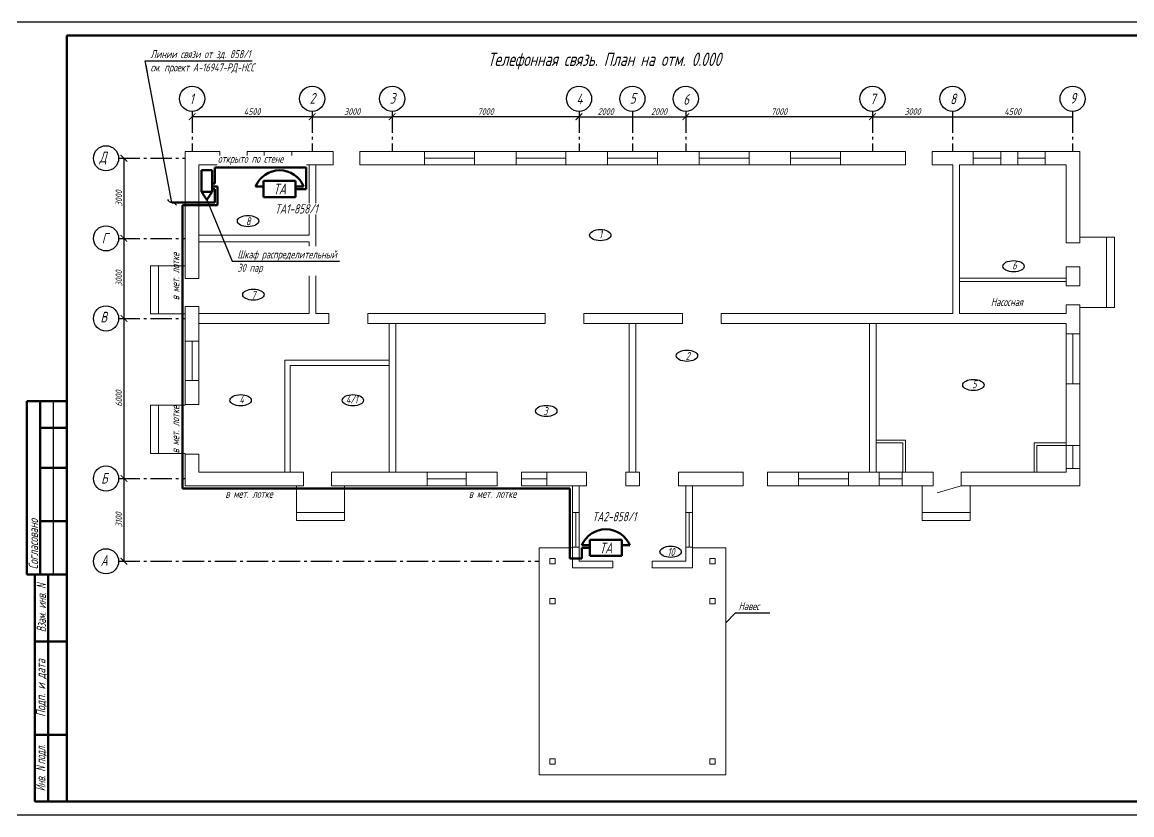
# Model space of a CAD drawing. Header units: millimetres. Extents: x 1036 to 3400, y 1190 to 1841.
# Drawn here: x 2509.5 to 2925.4, y 1543.9 to 1840.9 of the extents above; entities that cross this region are included whole.
import ezdxf
from ezdxf import colors
from ezdxf.entities.mleader import LeaderData, LeaderLine
from ezdxf.enums import TextEntityAlignment as Align
from ezdxf.math import Vec2, Vec3

# ---------------------------------------------------------------- set-up
doc = ezdxf.new("R2010")
doc.units = ezdxf.units.MM
doc.linetypes.add('gost6', pattern=[12, 8, -1.5, 1, -1.5])
for name, color, linetype, lineweight in [('Линия выноска', 137, 'Continuous', 25), ('Линия связи (Вновь)', 3, 'Continuous', 60), ('Осевая', 4, 'gost6', 25), ('Размерная', 4, 'Continuous', 25), ('Рамка толстая', 7, 'Continuous', 60), ('Рамка тонкая', 5, 'Continuous', 25), ('Связь', 84, 'Continuous', 50), ('Строительный', 251, 'Continuous', 13), ('Текст', 2, 'Continuous', 25), ('Штампы', 252, 'Continuous', 25)]:
    doc.layers.add(name, color=color, linetype=linetype, lineweight=lineweight)
doc.styles.add('Simplex', font='simplex.shx', dxfattribs={"width": 0.7, "oblique": 15})

# ---------------------------------------------------------------- blocks, each defined once
blk = doc.blocks.new('A$C7D080345')
at = {"layer": 'Рамка толстая'}
for p, q in [((20, 292), (20, 5)), ((625, 292), (20, 292)), ((20, 5), (625, 5))]:
    blk.add_line(p, q, dxfattribs=at)
at = {"layer": 'Рамка тонкая'}
for p, q in [((630, 297), (0, 297)), ((0, 0), (630, 0))]:
    blk.add_line(p, q, dxfattribs=at)
blk = doc.blocks.new('*T17')
at = {"layer": 'Штампы', "color": 0, "linetype": 'ByBlock', "lineweight": 60, "transparency": 16777216}
for p, q in [((0, 0), (0, 85)), ((0, 85), (12, 85)), ((5, 0), (5, 85)), ((12, 0), (12, 85)), ((0, 60), (12, 60)), ((0, 25), (12, 25)), ((0, 0), (12, 0))]:
    blk.add_line(p, q, dxfattribs=at)
at = {"layer": 'Штампы', "color": 2, "transparency": 16777216, "char_height": 3.5, "attachment_point": 5, "rotation": 90, "style": 'Simplex'}
for s, insert, width in [('{\\W0.6;Взам. инв. \\Q15;N}', (2.5, 72.5), 25), ('Подп. и дата', (2.5, 42.5), 35), ('{\\W0.6;Инв. \\Q15;N\\fArial|b0|i0|c0|p34;\\Q15; \\Fsimplex|c204;подл.}', (2.5, 12.5), 25)]:
    blk.add_mtext(s, dxfattribs=dict(at, insert=insert, width=width))
blk = doc.blocks.new('*T18')
at = {"layer": 'Штампы', "color": 0, "linetype": 'ByBlock', "lineweight": 60, "transparency": 16777216}
for p, q in [((0, 0), (0, 65)), ((0, 65), (15, 65)), ((5, 0), (5, 65)), ((15, 0), (15, 65)), ((5, 55), (15, 55)), ((5, 40), (15, 40)), ((5, 20), (15, 20)), ((0, 0), (15, 0))]:
    blk.add_line(p, q, dxfattribs=at)
at = {"layer": 'Штампы', "color": 5, "linetype": 'ByBlock', "lineweight": 25, "transparency": 16777216}
blk.add_line((10, 0), (10, 65), dxfattribs=at)
at = {"layer": 'Штампы', "color": 2, "transparency": 16777216, "insert": (2.5, 2), "char_height": 3.5, "width": 61, "attachment_point": 4, "rotation": 90, "style": 'Simplex'}
blk.add_mtext('Согласовано', dxfattribs=at)
blk = doc.blocks.new('_ArchTick')
at = {"color": 0, "linetype": 'ByBlock', "const_width": 0.15}
blk.add_lwpolyline([(-0.5, -0.5), (0.5, 0.5)], dxfattribs=at)
blk = doc.blocks.new('A$C79A038C6')
at = {"layer": 'Связь'}
for p, q in [((3, 6), (3, 0)), ((15, 6), (3, 6)), ((15, 0), (15, 6)), ((3, 4), (0, 4)), ((3, 0), (15, 0)), ((15, 4), (18, 4))]:
    blk.add_line(p, q, dxfattribs=at)
blk.add_arc((9, 0.25), 9.75, 22.6199, 157.3801, dxfattribs=at)
at = {"layer": 'Связь', "style": 'Simplex', "oblique": 15, "width": 0.7}
blk.add_text('ТА', height=4, dxfattribs=at).set_placement((9, 3), align=Align.MIDDLE_CENTER)
blk = doc.blocks.new('A$C19E7192F')
at = {"layer": 'Связь'}
for p, q in [((0, 4), (0, 0)), ((8, 4), (0, 4)), ((8, 0), (8, 4)), ((11, 2), (8, 4)), ((8, 0), (11, 2)), ((0, 0), (8, 0))]:
    blk.add_line(p, q, dxfattribs=at)
blk = doc.blocks.new('_Integral')
at = {"color": 0, "linetype": 'ByBlock', "lineweight": -2}
for centre, start, end in [((0.44, -0.09), 102, 168), ((-0.44, 0.09), 282, 348)]:
    blk.add_arc(centre, 0.454, start, end, dxfattribs=at)
blk = doc.blocks.new('_None')

msp = doc.modelspace()

# ---------------------------------------------------------------- linework, layer by layer
at = {"layer": 'Линия связи (Вновь)'}
for p, q in [((2581.76, 1780.41), (2581.76, 1786.41)), ((2581.76, 1786.41), (2616.01, 1786.41)), ((2616.01, 1778.41), (2616.01, 1786.41)), ((2580.76, 1780.41), (2581.76, 1780.41)), ((2580.76, 1779.41), (2582.76, 1779.41)), ((2581.76, 1778.41), (2580.76, 1778.41)), ((2581.76, 1773.41), (2581.76, 1778.41)), ((2582.76, 1779.41), (2582.76, 1772.41)), ((2612.01, 1778.41), (2616.01, 1778.41)), ((2565.66, 1773.41), (2581.76, 1773.41)), ((2582.76, 1772.41), (2569.66, 1772.41)), ((2569.66, 1772.41), (2569.66, 1666.21)), ((2569.66, 1666.21), (2714.76, 1666.21)), ((2714.76, 1666.21), (2714.76, 1639.91)), ((2719.26, 1639.91), (2719.26, 1643.91)), ((2719.26, 1643.91), (2722.26, 1643.91)), ((2714.76, 1639.91), (2719.26, 1639.91))]:
    msp.add_line(p, q, dxfattribs=at)
at = {"layer": 'Осевая'}
for p, q in [((2573.2, 1807.51), (2573.2, 1792.51)), ((2618.2, 1807.51), (2618.2, 1792.51)), ((2648.2, 1807.51), (2648.2, 1792.51)), ((2718.2, 1807.51), (2718.2, 1792.51)), ((2738.2, 1807.51), (2738.2, 1792.51)), ((2758.2, 1807.51), (2758.2, 1792.51)), ((2828.2, 1807.51), (2828.2, 1792.51)), ((2858.2, 1807.51), (2858.2, 1792.51)), ((2903.2, 1807.51), (2903.2, 1792.51)), ((2545.66, 1789.91), (2570.66, 1789.91)), ((2545.66, 1759.91), (2570.66, 1759.91)), ((2545.66, 1729.91), (2570.66, 1729.91)), ((2545.66, 1669.91), (2570.66, 1669.91)), ((2545.66, 1638.91), (2703.26, 1638.91))]:
    msp.add_line(p, q, dxfattribs=at)
at = {"layer": 'Размерная'}
for p, q in [((2618.2, 1805.51), (2573.2, 1805.51)), ((2618.2, 1805.51), (2648.2, 1805.51)), ((2718.2, 1805.51), (2648.2, 1805.51)), ((2718.2, 1805.51), (2738.2, 1805.51)), ((2738.2, 1805.51), (2758.2, 1805.51)), ((2828.2, 1805.51), (2758.2, 1805.51)), ((2828.2, 1805.51), (2858.2, 1805.51)), ((2858.2, 1805.51), (2903.2, 1805.51)), ((2547.66, 1789.91), (2547.66, 1759.91)), ((2547.66, 1759.91), (2547.66, 1729.91)), ((2547.66, 1729.91), (2547.66, 1669.91)), ((2547.66, 1669.91), (2547.66, 1638.91))]:
    msp.add_line(p, q, dxfattribs=at)
at = {"layer": 'Строительный', "ltscale": 100}
for p, q in [((2570.66, 1744.91), (2570.66, 1792.51)), ((2570.66, 1792.51), (2583.56, 1792.51)), ((2583.56, 1792.51), (2583.56, 1790.95)), ((2593.86, 1792.51), (2610.56, 1792.51)), ((2593.86, 1792.51), (2593.86, 1790.95)), ((2600.26, 1792.51), (2600.26, 1790.95)), ((2610.56, 1792.51), (2626.01, 1792.51)), ((2610.56, 1792.51), (2610.56, 1790.95)), ((2626.01, 1792.51), (2626.01, 1787.41)), ((2636.01, 1792.51), (2840.51, 1792.51)), ((2636.01, 1792.51), (2636.01, 1787.41)), ((2660.31, 1792.51), (2660.31, 1787.41)), ((2679.01, 1792.51), (2679.01, 1787.41)), ((2694.61, 1792.51), (2694.61, 1787.41)), ((2713.31, 1792.51), (2713.31, 1787.41)), ((2728.91, 1792.51), (2728.91, 1787.41)), ((2747.61, 1792.51), (2747.61, 1787.41)), ((2763.21, 1792.51), (2763.21, 1787.41)), ((2781.91, 1792.51), (2781.91, 1787.41)), ((2797.51, 1792.51), (2797.51, 1787.41)), ((2816.21, 1792.51), (2816.21, 1787.41)), ((2840.51, 1792.51), (2840.51, 1787.41)), ((2850.51, 1792.51), (2905.86, 1792.51)), ((2850.51, 1792.51), (2850.51, 1787.41)), ((2850.51, 1792.26), (2850.76, 1792.51)), ((2865.96, 1792.51), (2865.96, 1787.41)), ((2876.26, 1792.51), (2876.26, 1787.41)), ((2882.66, 1792.51), (2882.66, 1787.41)), ((2892.96, 1792.51), (2892.96, 1787.41)), ((2905.86, 1792.51), (2905.86, 1758.23)), ((2660.31, 1789.96), (2679.01, 1789.96)), ((2694.61, 1789.96), (2713.31, 1789.96)), ((2728.91, 1789.96), (2747.61, 1789.96)), ((2763.21, 1789.96), (2781.91, 1789.96)), ((2797.51, 1789.96), (2816.21, 1789.96)), ((2865.96, 1789.96), (2876.26, 1789.96)), ((2882.66, 1789.96), (2892.96, 1789.96)), ((2575.76, 1787.41), (2582.62, 1787.41)), ((2575.76, 1744.91), (2575.76, 1787.41)), ((2616.04, 1787.41), (2626.01, 1787.41)), ((2617.01, 1787.41), (2617.01, 1771.49)), ((2619.51, 1787.41), (2619.51, 1771.49)), ((2636.01, 1787.41), (2840.51, 1787.41)), ((2840.35, 1787.41), (2840.51, 1787.57)), ((2850.51, 1787.41), (2858.26, 1787.41)), ((2858.26, 1787.41), (2858.26, 1731.81)), ((2860.76, 1787.41), (2900.76, 1787.41)), ((2860.76, 1787.41), (2860.76, 1731.81)), ((2893.58, 1787.41), (2894.49, 1787.41)), ((2900.76, 1787.41), (2900.76, 1758.23)), ((2617.01, 1771.49), (2617.01, 1761.16)), ((2619.51, 1771.49), (2619.51, 1731.81)), ((2860.76, 1759.34), (2860.76, 1763.69)), ((2575.76, 1761.16), (2595.16, 1761.16)), ((2595.16, 1761.16), (2617.01, 1761.16)), ((2918.86, 1760.31), (2905.86, 1760.31)), ((2915.86, 1734.06), (2915.86, 1760.31)), ((2918.86, 1734.06), (2918.86, 1760.31)), ((2575.76, 1758.66), (2617.01, 1758.66)), ((2617.01, 1758.66), (2617.01, 1731.81)), ((2858.26, 1757.62), (2858.26, 1747.26)), ((2905.86, 1758.23), (2900.76, 1758.23)), ((2557.66, 1749.58), (2570.66, 1749.58)), ((2557.66, 1731.58), (2557.66, 1749.58)), ((2560.66, 1731.58), (2560.66, 1749.58)), ((2900.76, 1749.23), (2900.76, 1742.12)), ((2905.86, 1749.23), (2900.76, 1749.23)), ((2905.86, 1749.23), (2905.86, 1742.12)), ((2570.66, 1744.91), (2575.76, 1744.91)), ((2860.76, 1745.01), (2900.76, 1745.01)), ((2860.76, 1743.81), (2900.76, 1743.81)), ((2905.86, 1742.12), (2900.76, 1742.12)), ((2570.66, 1734.41), (2575.76, 1734.41)), ((2570.66, 1697.71), (2570.66, 1734.41)), ((2575.76, 1697.71), (2575.76, 1734.41)), ((2900.76, 1735.02), (2900.76, 1731.81)), ((2905.86, 1735.02), (2900.76, 1735.02)), ((2905.86, 1735.02), (2905.86, 1667.21)), ((2570.66, 1731.58), (2557.66, 1731.58)), ((2575.76, 1731.81), (2617.01, 1731.81)), ((2619.51, 1731.81), (2624.5, 1731.81)), ((2624.5, 1728.01), (2624.5, 1731.81)), ((2639, 1728.01), (2639, 1731.81)), ((2639, 1731.81), (2705.51, 1731.81)), ((2705.51, 1728.01), (2705.51, 1731.81)), ((2720.01, 1731.81), (2757.01, 1731.81)), ((2720.01, 1728.01), (2720.01, 1731.81)), ((2757.01, 1728.01), (2757.01, 1731.81)), ((2771.51, 1731.81), (2858.26, 1731.81)), ((2771.51, 1728.01), (2771.51, 1731.81)), ((2860.76, 1731.81), (2900.76, 1731.81)), ((2905.86, 1734.06), (2918.86, 1734.06)), ((2575.76, 1728.01), (2624.5, 1728.01)), ((2639, 1728.01), (2705.51, 1728.01)), ((2647.01, 1728.01), (2647.01, 1672.31)), ((2649.51, 1728.01), (2649.51, 1672.31)), ((2720.01, 1728.01), (2757.01, 1728.01)), ((2737.01, 1674.91), (2737.01, 1728.01)), ((2739.51, 1728.01), (2739.51, 1674.91)), ((2739.51, 1728.01), (2739.51, 1678.8)), ((2756.38, 1728.01), (2753.91, 1728.01)), ((2771.51, 1728.01), (2900.76, 1728.01)), ((2827.01, 1727.91), (2827.01, 1672.31)), ((2828.41, 1728.01), (2837.1, 1728.01)), ((2829.51, 1727.91), (2829.51, 1672.31)), ((2831.49, 1728.01), (2842.95, 1728.01)), ((2900.76, 1728.01), (2900.76, 1672.31)), ((2905.86, 1724.11), (2900.76, 1724.11)), ((2903.31, 1724.11), (2903.31, 1705.41)), ((2570.66, 1721.41), (2575.76, 1721.41)), ((2573.21, 1721.41), (2573.21, 1706.71)), ((2649.51, 1697.57), (2649.51, 1719.35)), ((2607.96, 1714.31), (2647.01, 1714.31)), ((2607.96, 1714.31), (2607.96, 1672.31)), ((2609.96, 1672.31), (2609.96, 1712.31)), ((2609.96, 1712.31), (2647.01, 1712.31)), ((2570.66, 1706.71), (2575.76, 1706.71)), ((2649.51, 1696.95), (2649.51, 1709.07)), ((2905.86, 1705.41), (2900.76, 1705.41)), ((2557.66, 1697.36), (2570.66, 1697.36)), ((2557.66, 1679.36), (2557.66, 1697.36)), ((2560.66, 1679.36), (2560.66, 1697.36)), ((2570.66, 1697.71), (2575.76, 1697.71)), ((2840.51, 1684.31), (2829.51, 1684.31)), ((2840.51, 1684.31), (2840.51, 1672.31)), ((2839.51, 1683.31), (2829.51, 1683.31)), ((2839.51, 1683.31), (2839.51, 1672.31)), ((2888.76, 1672.31), (2888.76, 1683.31)), ((2888.76, 1683.31), (2900.76, 1683.31)), ((2889.76, 1682.31), (2900.76, 1682.31)), ((2889.76, 1672.31), (2889.76, 1682.31)), ((2905.86, 1682.31), (2900.76, 1682.31)), ((2903.31, 1682.31), (2903.31, 1673.71)), ((2570.66, 1679.36), (2557.66, 1679.36)), ((2570.66, 1667.21), (2570.66, 1679.01)), ((2570.66, 1679.01), (2575.76, 1679.01)), ((2575.76, 1672.31), (2575.76, 1679.01)), ((2614.96, 1672.31), (2575.76, 1672.31)), ((2614.96, 1667.21), (2614.96, 1672.31)), ((2687.56, 1672.31), (2625.46, 1672.31)), ((2625.46, 1667.21), (2625.46, 1672.31)), ((2661.26, 1667.21), (2661.26, 1672.31)), ((2675.96, 1667.21), (2675.96, 1672.31)), ((2687.56, 1667.21), (2687.56, 1672.31)), ((2721.01, 1672.31), (2696.66, 1672.31)), ((2696.66, 1667.21), (2696.66, 1672.31)), ((2706.16, 1667.21), (2706.16, 1672.31)), ((2721.01, 1667.21), (2721.01, 1672.31)), ((2740.81, 1672.31), (2735.71, 1672.31)), ((2735.71, 1667.21), (2735.71, 1672.31)), ((2737.01, 1674.91), (2737.01, 1672.31)), ((2739.51, 1674.91), (2739.51, 1672.31)), ((2740.81, 1667.21), (2740.81, 1672.31)), ((2779.74, 1672.31), (2755.51, 1672.31)), ((2755.51, 1667.21), (2755.51, 1672.31)), ((2779.74, 1667.21), (2779.74, 1672.31)), ((2850.94, 1672.31), (2788.84, 1672.31)), ((2788.84, 1667.21), (2788.84, 1672.31)), ((2788.84, 1667.21), (2788.84, 1672.31)), ((2800.44, 1667.21), (2800.44, 1672.31)), ((2819.14, 1667.21), (2819.14, 1672.31)), ((2830.74, 1667.21), (2830.74, 1672.31)), ((2839.34, 1667.21), (2839.34, 1672.31)), ((2850.94, 1667.21), (2850.94, 1672.31)), ((2900.76, 1672.31), (2861.44, 1672.31)), ((2861.44, 1667.21), (2861.44, 1672.31)), ((2905.86, 1673.71), (2900.76, 1673.71)), ((2661.26, 1669.76), (2675.96, 1669.76)), ((2696.66, 1669.76), (2706.16, 1669.76)), ((2800.44, 1669.76), (2819.14, 1669.76)), ((2830.74, 1669.76), (2839.34, 1669.76)), ((2614.96, 1667.21), (2570.66, 1667.21)), ((2612.28, 1667.21), (2612.28, 1654.21)), ((2687.56, 1667.21), (2625.46, 1667.21)), ((2630.28, 1654.21), (2630.28, 1667.21)), ((2721.01, 1667.21), (2696.66, 1667.21)), ((2715.76, 1636.41), (2715.76, 1667.21)), ((2718.26, 1638.91), (2718.26, 1667.21)), ((2718.26, 1667.21), (2718.26, 1638.91)), ((2740.81, 1667.21), (2735.71, 1667.21)), ((2779.74, 1667.21), (2755.51, 1667.21)), ((2758.26, 1638.91), (2758.26, 1667.21)), ((2760.76, 1636.41), (2760.76, 1667.21)), ((2850.94, 1667.21), (2788.84, 1667.21)), ((2846.83, 1667.21), (2846.83, 1654.21)), ((2861.44, 1667.21), (2852.38, 1664.51)), ((2905.86, 1667.21), (2861.44, 1667.21)), ((2864.83, 1654.21), (2864.83, 1667.21)), ((2612.28, 1657.21), (2630.28, 1657.21)), ((2718.26, 1657.18), (2715.76, 1657.18)), ((2717.01, 1657.18), (2717.01, 1644.17)), ((2760.76, 1657.18), (2758.26, 1657.18)), ((2759.51, 1657.18), (2759.51, 1644.17)), ((2846.83, 1657.21), (2864.83, 1657.21)), ((2612.28, 1654.21), (2630.28, 1654.21)), ((2846.83, 1654.21), (2864.83, 1654.21)), ((2703.26, 1643.91), (2703.26, 1558.91)), ((2703.26, 1643.91), (2715.76, 1643.91)), ((2718.26, 1644.17), (2715.76, 1644.17)), ((2760.76, 1644.17), (2758.26, 1644.17)), ((2760.76, 1643.91), (2773.26, 1643.91)), ((2773.26, 1643.91), (2773.26, 1558.91)), ((2707.26, 1637.91), (2707.26, 1639.91)), ((2707.26, 1639.91), (2709.26, 1639.91)), ((2709.26, 1639.91), (2709.26, 1637.91)), ((2718.26, 1638.91), (2730.86, 1638.91)), ((2718.26, 1638.91), (2730.86, 1638.91)), ((2730.86, 1636.41), (2730.86, 1638.91)), ((2745.56, 1638.91), (2758.26, 1638.91)), ((2745.56, 1636.41), (2745.56, 1638.91)), ((2767.26, 1637.91), (2767.26, 1639.91)), ((2767.26, 1639.91), (2769.26, 1639.91)), ((2769.26, 1639.91), (2769.26, 1637.91)), ((2709.26, 1637.91), (2707.26, 1637.91)), ((2715.76, 1636.41), (2730.86, 1636.41)), ((2715.76, 1636.41), (2730.86, 1636.41)), ((2745.56, 1636.41), (2760.76, 1636.41)), ((2745.56, 1636.41), (2760.76, 1636.41)), ((2769.26, 1637.91), (2767.26, 1637.91)), ((2707.26, 1622.91), (2707.26, 1624.91)), ((2707.26, 1624.91), (2709.26, 1624.91)), ((2709.26, 1622.91), (2707.26, 1622.91)), ((2709.26, 1624.91), (2709.26, 1622.91)), ((2767.26, 1622.91), (2767.26, 1624.91)), ((2767.26, 1624.91), (2769.26, 1624.91)), ((2769.26, 1622.91), (2767.26, 1622.91)), ((2769.26, 1624.91), (2769.26, 1622.91)), ((2707.26, 1562.91), (2707.26, 1564.91)), ((2707.26, 1564.91), (2709.26, 1564.91)), ((2709.26, 1564.91), (2709.26, 1562.91)), ((2767.26, 1562.91), (2767.26, 1564.91)), ((2767.26, 1564.91), (2769.26, 1564.91)), ((2769.26, 1564.91), (2769.26, 1562.91)), ((2709.26, 1562.91), (2707.26, 1562.91)), ((2769.26, 1562.91), (2767.26, 1562.91)), ((2773.26, 1558.91), (2703.26, 1558.91))]:
    msp.add_line(p, q, dxfattribs=at)
at = {"layer": 'Текст', "ltscale": 100}
msp.add_lwpolyline([(2773.26, 1615.8), (2776.91, 1619.57), (2789.68, 1619.57)], dxfattribs=at)
for centre in [(2573.2, 1812.23), (2618.2, 1812.23), (2648.2, 1812.23), (2718.2, 1812.23), (2738.2, 1812.23), (2758.2, 1812.23), (2828.2, 1812.23), (2858.2, 1812.23), (2903.2, 1812.23), (2540.94, 1789.91), (2540.94, 1759.91), (2540.94, 1729.91), (2540.94, 1669.91), (2540.94, 1638.91)]:
    msp.add_circle(centre, 4.72, dxfattribs=at)
for centre in [(2594.16, 1766.38), (2726.15, 1761.12), (2881.05, 1749.47), (2596.15, 1738.81), (2758.66, 1715.93), (2866.02, 1704.98), (2591.37, 1699.26), (2633.45, 1699.26), (2705.93, 1695.24), (2752.52, 1642.46)]:
    msp.add_ellipse(centre, major_axis=(-4, 0), ratio=0.525, dxfattribs=at)

# ---------------------------------------------------------------- block references
for name, p in [('A$C7D080345', (2506.22, 1543.91)), ('*T18', (2511.22, 1633.91)), ('*T17', (2514.22, 1548.91))]:
    msp.add_blockref(name, p)
at = {"layer": 'Размерная', "xscale": 2.5, "yscale": 2.5, "zscale": 2.5}
for p, rotation in [((2573.2, 1805.51), 180), ((2648.2, 1805.51), 180), ((2758.2, 1805.51), 180), ((2547.66, 1789.91), 90), ((2547.66, 1759.91), 270), ((2547.66, 1729.91), 270), ((2547.66, 1669.91), 270), ((2547.66, 1638.91), 270)]:
    msp.add_blockref('_ArchTick', p, dxfattribs=dict(at, rotation=rotation))
for p in [(2618.2, 1805.51), (2718.2, 1805.51), (2828.2, 1805.51)]:
    msp.add_blockref('_ArchTick', p, dxfattribs=at)
at = {"layer": 'Связь', "rotation": 270}
msp.add_blockref('A$C19E7192F', (2576.76, 1785.41), dxfattribs=at)
at = {"layer": 'Связь'}
for p in [(2597.01, 1775.41), (2719.26, 1640.91)]:
    msp.add_blockref('A$C79A038C6', p, dxfattribs=at)

# ---------------------------------------------------------------- texts
at = {"layer": 'Размерная', "char_height": 2.5, "attachment_point": 5, "style": 'Simplex'}
for s, insert in [('4500', (2595.7, 1807.42)), ('3000', (2633.2, 1807.42)), ('7000', (2683.2, 1807.42)), ('2000', (2728.2, 1807.42)), ('2000', (2748.2, 1807.42)), ('7000', (2793.2, 1807.42)), ('3000', (2843.2, 1807.42)), ('4500', (2880.7, 1807.42))]:
    msp.add_mtext(s, dxfattribs=dict(at, insert=insert))
at = {"layer": 'Размерная', "char_height": 2.5, "attachment_point": 5, "rotation": 90, "style": 'Simplex'}
for s, insert in [('3000', (2545.75, 1774.91)), ('3000', (2545.75, 1744.91)), ('6000', (2545.75, 1699.91)), ('3100', (2545.75, 1654.41))]:
    msp.add_mtext(s, dxfattribs=dict(at, insert=insert))
at = {"layer": 'Текст', "ltscale": 100, "style": 'Simplex', "oblique": 15, "width": 0.7}
for s, height, p in [('1', 4, (2572.28, 1810.18)), ('2', 4, (2617.28, 1810.39)), ('3', 4, (2647.28, 1810.39)), ('4', 4, (2717.28, 1810.18)), ('5', 4, (2737.28, 1810.39)), ('6', 4, (2757.28, 1809.96)), ('7', 4, (2827.28, 1810.18)), ('8', 4, (2857.28, 1810.18)), ('9', 4, (2902.28, 1810.42)), ('Д', 4, (2538.49, 1788.4)), ('8', 3, (2593.34, 1764.81)), ('Г', 4, (2539.35, 1757.98)), ('1', 3, (2725.69, 1759.92)), ('6', 3, (2880.59, 1748.28)), ('7', 3, (2595.42, 1737.24)), ('Насосная', 3, (2872.56, 1734.57)), ('B', 4, (2538.84, 1728.4)), ('2', 3, (2758.15, 1714.3)), ('5', 3, (2865.56, 1703.78)), ('4', 3, (2590.9, 1698.06)), ('4/1', 3, (2630.81, 1698.06)), ('3', 3, (2704.8, 1693.68)), ('Б', 4, (2539.11, 1668.03)), ('в мет. лотке', 3, (2585.67, 1662.68)), ('в мет. лотке', 3, (2676.91, 1662.68)), ('10', 3, (2751.35, 1640.88)), ('А', 4, (2538.95, 1637.25)), ('Навес', 3, (2778.02, 1620.6))]:
    msp.add_text(s, height=height, dxfattribs=at).set_placement(p)
for p in [(2568.4, 1736.74), (2568.4, 1679.36)]:
    msp.add_text('в мет. лотке', height=3, rotation=90, dxfattribs=at).set_placement(p)
at = {"layer": 'Текст', "ltscale": 100, "insert": (2570.66, 1829.51), "char_height": 5, "width": 335.2, "attachment_point": 1, "style": 'Simplex'}
msp.add_mtext('\\pi113.30772;Телефонная связь. План на отм. 0.000', dxfattribs=at)

# ---------------------------------------------------------------- next in the draw order: texts
at = {"layer": 'Текст', "lineweight": 30, "char_height": 3.5, "attachment_point": 5, "style": 'Simplex', "bg_fill": 3, "box_fill_scale": 1.1, "bg_fill_color": 256, "bg_fill_transparency": 0}
for s, insert in [('ТА1-858/1', (2612.26, 1770.96)), ('ТА2-858/1', (2731.42, 1655.65))]:
    msp.add_mtext_dynamic_manual_height_columns(s, width=22.706, gutter_width=2253.66, heights=[0], dxfattribs=dict(at, insert=insert))

# ---------------------------------------------------------------- next in the draw order: leaders
at = {"layer": 'Линия выноска'}
ml = msp.add_multileader_mtext('Standard', dxfattribs=at)
ml.set_content('Линии связи от зд. 858/1\\Pсм. проект А-16947-РД-НСС', color=2, style='Simplex')
ml.set_leader_properties()
ml.set_arrow_properties(name='INTEGRAL')
ml.build(insert=Vec2(0, 0))
ml.multileader.update_dxf_attribs({"text_left_attachment_type": 6, "text_right_attachment_type": 6, "dogleg_length": 0})
ctx = ml.context
ctx.base_point, ctx.char_height, ctx.plane_origin = Vec3(2555.62, 1826.46), 3, Vec3(2570.94, 1806.04)
ctx.left_attachment, ctx.right_attachment = 6, 6
notes = []
notes.append((ctx, [(1, (1, 1, 0), (2555.62, 1826.46), (1, 0), 0, [(0, [(2565.66, 1773.41)], 0, [])])]))
ctx.mtext.insert, ctx.mtext.flow_direction = Vec3(2557.62, 1830.46), 5
ctx.mtext.has_bg_fill, ctx.mtext.bg_color, ctx.mtext.bg_scale_factor, ctx.mtext.bg_transparency, ctx.mtext.use_window_bg_color = 1, -1027028792, 1.5, 0, 1
for ctx, leaders in notes:
    for number, flags, end, landing, length, lines in leaders:
        leader = LeaderData()
        leader.index, (leader.has_last_leader_line, leader.has_dogleg_vector, leader.attachment_direction) = number, flags
        leader.last_leader_point, leader.dogleg_vector, leader.dogleg_length = Vec3(end), Vec3(landing), length
        for number, points, colour, breaks in lines:
            line = LeaderLine()
            line.index, line.vertices, line.color, line.breaks = number, Vec3.list(points), colors.encode_raw_color(colour), breaks
            leader.lines.append(line)
        ctx.leaders.append(leader)

# ---------------------------------------------------------------- next in the draw order: texts
at = {"layer": 'Текст', "ltscale": 100, "style": 'Simplex', "oblique": 15, "width": 0.7}
msp.add_text('открыто по стене', height=3, dxfattribs=at).set_placement((2582.84, 1788.24))

# ---------------------------------------------------------------- next in the draw order: leaders
at = {"layer": 'Линия выноска'}
ml = msp.add_multileader_mtext('Standard', dxfattribs=at)
ml.set_content('Шкаф распределительный\\P30 пар', color=2, style='Simplex')
ml.set_leader_properties()
ml.set_arrow_properties(name='NONE')
ml.build(insert=Vec2(0, 0))
ml.multileader.update_dxf_attribs({"text_left_attachment_type": 6, "text_right_attachment_type": 6, "dogleg_length": 0})
ctx = ml.context
ctx.base_point, ctx.char_height, ctx.plane_origin = Vec3(2588.19, 1751.39), 3, Vec3(2603.51, 1776.91)
ctx.left_attachment, ctx.right_attachment = 6, 6
notes = []
notes.append((ctx, [(1, (1, 1, 0), (2588.19, 1751.39), (1, 0), 0, [(0, [(2578.76, 1774.41)], 0, [])])]))
ctx.mtext.insert, ctx.mtext.flow_direction = Vec3(2590.19, 1755.39), 5
ctx.mtext.has_bg_fill, ctx.mtext.bg_color, ctx.mtext.bg_scale_factor, ctx.mtext.bg_transparency, ctx.mtext.use_window_bg_color = 1, -1027028792, 1.5, 0, 1
for ctx, leaders in notes:
    for number, flags, end, landing, length, lines in leaders:
        leader = LeaderData()
        leader.index, (leader.has_last_leader_line, leader.has_dogleg_vector, leader.attachment_direction) = number, flags
        leader.last_leader_point, leader.dogleg_vector, leader.dogleg_length = Vec3(end), Vec3(landing), length
        for number, points, colour, breaks in lines:
            line = LeaderLine()
            line.index, line.vertices, line.color, line.breaks = number, Vec3.list(points), colors.encode_raw_color(colour), breaks
            leader.lines.append(line)
        ctx.leaders.append(leader)

doc.saveas('drawing.dxf')
